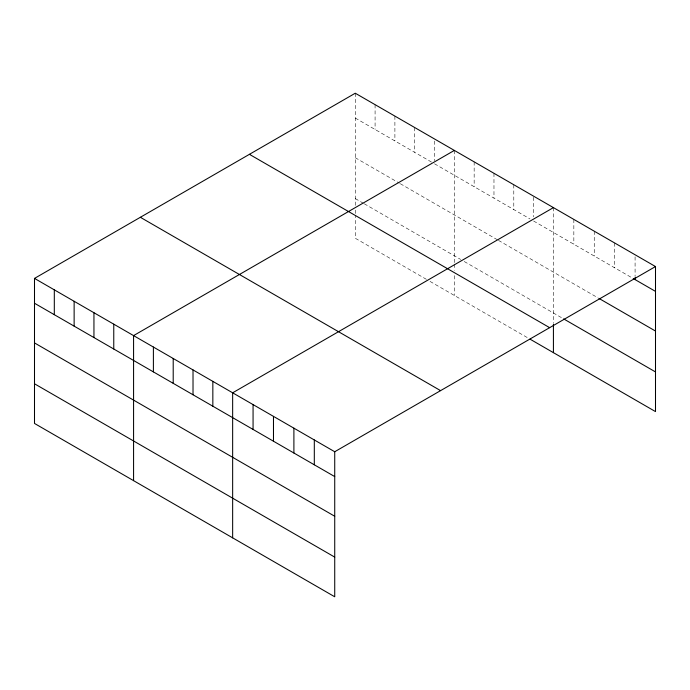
<?xml version="1.0" encoding="UTF-8"?>
<svg xmlns="http://www.w3.org/2000/svg" width="690" height="690" viewBox="0 0 690 690"><rect width="100%" height="100%" fill="white"/><g stroke="black" fill="none" stroke-linecap="round" stroke-linejoin="round"><path stroke-width="0.52" stroke-dasharray="3.45 2.59" d="M355.272 118.05L431.828 162.254M434.528 163.806L530.006 218.928M533.603 221.016L632.299 277.992M355.272 157.717L399.406 183.195M400.304 183.721L497.576 239.879M498.482 240.396L597.963 297.839M355.272 198.582L363.371 203.265M364.277 203.783L460.653 259.431M464.249 261.51L562.704 318.349M426.42 279.338L355.272 238.257L355.272 215.289M430.025 281.416L528.204 338.091M635.085 256.835L635.085 276.492M614.669 242.975L614.669 267.815M594.254 231.193L594.254 256.024M573.839 219.403L573.839 244.243M553.423 207.621L553.423 323.429M533.603 197.211L533.603 216.876M513.791 184.739L513.791 209.57M493.971 173.293L493.971 198.133M474.159 161.857L474.159 186.688M454.348 150.42L454.348 263.097M454.348 264.141L454.348 270.402M454.348 275.62L454.348 295.458M434.528 141.045L434.528 160.71M414.716 127.538L414.716 152.369M394.896 116.093L394.896 140.933M375.084 104.656L375.084 129.487M355.272 93.219L355.272 205.896M355.272 210.071L355.272 214.245"/><path stroke-width="1.03" d="M34.5 278.406L334.728 451.743L334.728 596.781L34.5 423.444L34.5 278.406L355.272 93.219L655.5 266.556L655.5 411.594L530.006 339.135M454.348 150.42L133.575 335.607L133.575 480.645M553.423 207.621L232.651 392.808L232.651 537.846M334.728 451.743L655.5 266.556M633.23 278.527L655.5 291.387M598.894 298.373L655.5 331.053M563.627 318.884L655.5 371.927M249.418 154.327L549.645 327.664M140.355 217.298L440.582 390.635M34.5 303.246L334.728 476.583M34.5 342.913L334.728 516.249M34.5 383.778L334.728 557.115M635.085 277.527L635.085 279.597M553.423 324.473L553.423 352.659M314.312 439.961L314.312 464.793M293.897 428.171L293.897 453.002M273.481 416.389L273.481 441.221M253.066 404.599L253.066 429.43M212.839 381.372L212.839 406.203M193.019 369.935L193.019 394.766M173.207 358.49L173.207 383.321M153.396 347.053L153.396 371.884M113.764 324.171L113.764 349.002M93.944 312.734L93.944 337.565M74.132 301.288L74.132 326.12M54.312 289.852L54.312 314.683"/></g></svg>
